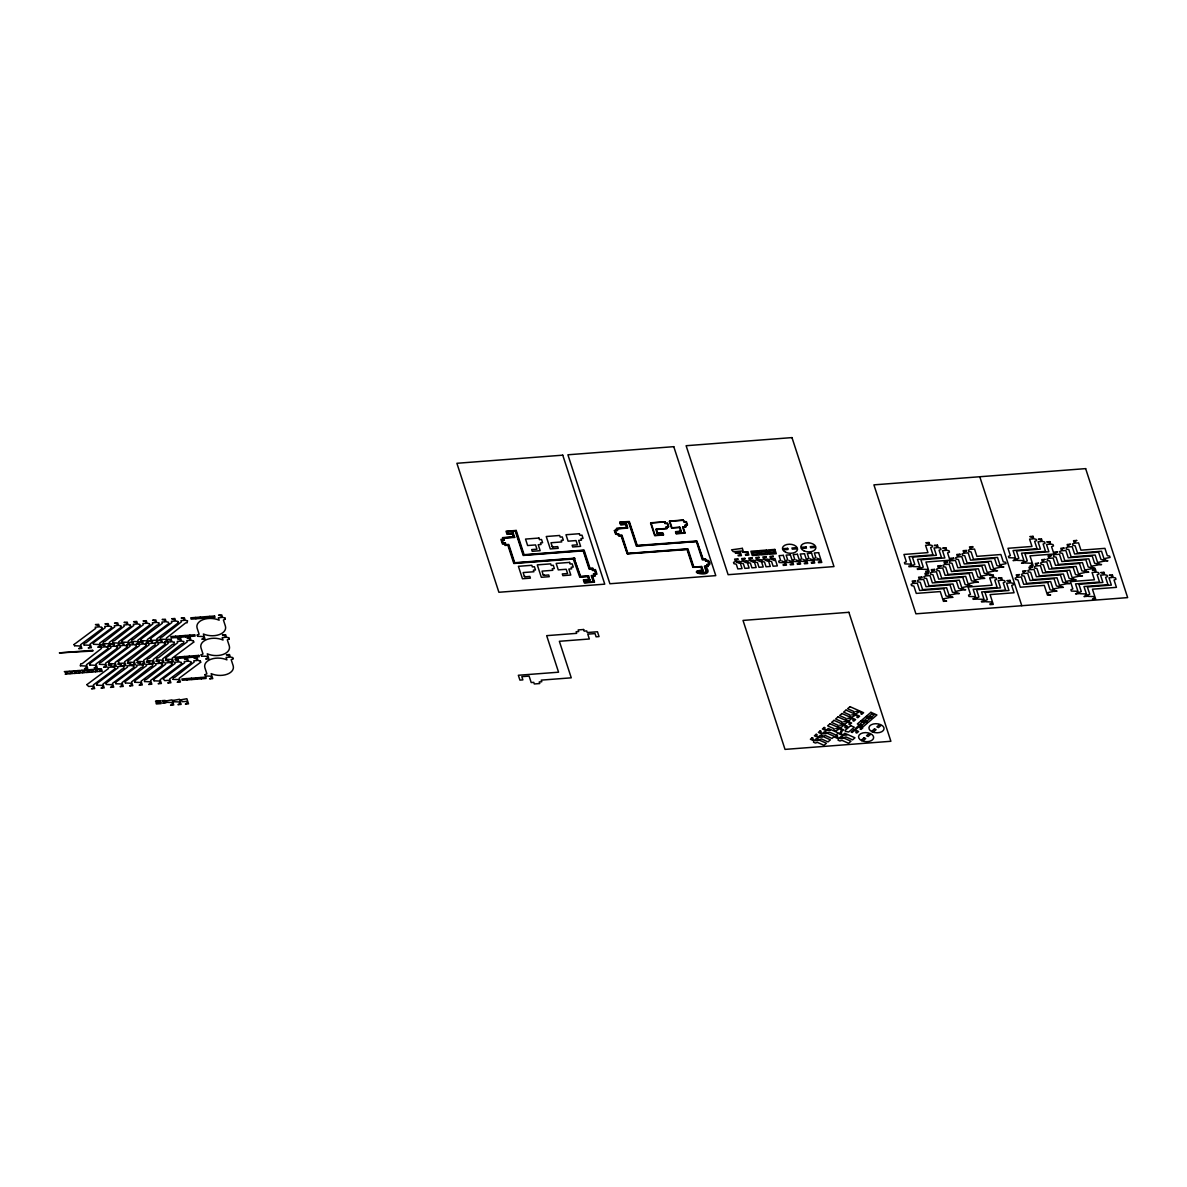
<?xml version="1.0" encoding="UTF-8"?>
<svg xmlns="http://www.w3.org/2000/svg" width="1187" height="1187" viewBox="0 0 1187 1187"><rect width="100%" height="100%" fill="white"/><g stroke="black" fill="none" stroke-linecap="round" stroke-linejoin="round"><path stroke-width="1.5" d="M620.015 522.562L620.935 524.535L626.098 524.09M657.524 533.245L662.687 532.785L663.607 534.773M620.118 522.31L628.962 521.776M616.587 528.705L627.151 527.8M615.029 530.47L617.448 530.203M650.654 522.784L664.972 521.835M669.453 521.123L683.282 519.98L684.261 521.553M668.563 526.865L666.174 527.132M667.005 528.645L656.47 529.521M663.429 535.07L654.734 535.619M675.596 531.628L680.878 531.227M687.318 525.247L684.988 525.47M685.819 526.983L683.222 527.251M684.884 533.2L676.115 533.69M697.437 570.932L702.719 570.532M709.218 564.508L706.829 564.775M707.66 566.288L705.063 566.555M706.784 572.475L698.342 573.173L697.348 571.184M503.496 539.402L504.356 539.447M512.487 533.171L513.363 533.215M513.318 533.616L512.532 533.601M505.558 543.142L503.333 543.201L502.294 539.981L504.371 539.818L503.837 538.215L514.609 537.385L513.214 533.126L507.932 533.542L507.368 531.821L515.306 531.212L523.2 555.457L583.188 550.857L589.138 569.122L591.972 568.914L593.218 570.487M504.698 543.082L505.944 544.655L508.763 544.447L514.713 562.712L574.849 558.202M513.734 536.969L514.594 537.014M505.514 543.542L504.727 543.512M514.579 537.399L513.748 537.385M552.267 546.524L553.127 546.584M553.038 547.014L557.682 546.599L558.246 548.32L550.293 548.928L546.257 536.509L559.656 535.471L560.19 537.088L562.267 536.925L563.321 540.159L561.243 540.308L561.763 541.925L551.005 542.756L552.296 546.955M524.417 576.348L525.277 576.392M525.188 576.837L529.832 576.422L530.396 578.143L522.458 578.752L518.407 566.318L531.821 565.294L532.34 566.911L534.417 566.748L535.471 569.968L533.393 570.131L533.913 571.748L523.155 572.564L524.402 576.734M543.29 574.909L544.15 574.953M544.121 575.354L548.706 574.968L549.269 576.689L541.331 577.297L537.281 564.878L550.694 563.855L551.228 565.457L553.305 565.294L554.359 568.528L552.267 568.692L552.801 570.294L542.029 571.125L543.305 575.309M573.974 558.157L580.651 576.392L588.737 575.858M625.683 523.868L626.543 523.912M574.76 558.632L574.048 558.602M626.499 524.313L625.668 524.253M587.877 575.814L589.984 580.042L589.123 580.028M588.648 576.303L589.316 579.731L584.019 580.146L584.805 582.55L593.856 581.853L591.912 575.873L594.732 575.665L594.212 574.048L596.289 573.885L595.028 569.983L592.387 570.205L593.233 570.101M593.559 573.736L594.435 573.781M594.39 574.182L593.559 574.122M657.094 533.022L657.954 533.067M589.108 579.612L589.969 579.671M657.924 533.467L657.138 533.453M680.448 531.019L681.308 531.064M681.293 531.45L680.463 531.42M702.289 570.324L703.149 570.368M703.119 570.769L701.784 566.481L693.846 567.089L687.896 548.809L627.893 553.409L621.943 535.144L619.124 535.352L618.605 533.749L616.513 533.913L615.474 530.678L617.552 530.53L617.032 528.912L627.789 528.081L626.41 523.823L621.113 524.239L620.549 522.517L628.487 521.909L636.38 546.154L696.368 541.554L702.333 559.819L705.152 559.611L705.672 561.228L707.764 561.065L708.802 564.285L706.725 564.448L707.244 566.065L704.425 566.273L706.369 572.253L698.431 572.861L697.867 571.14L703.164 570.739L702.333 570.739M504.238 539.907L503.481 539.803M683.727 521.597L686.383 521.627M664.913 523.259L667.584 523.289M679.513 527.532L671.545 527.933M618.709 534.076L616.038 534.046M705.568 560.902L708.238 560.932M701.354 566.837L693.371 567.223L687.466 549.18L627.463 553.587M589.984 580.042L584.687 580.443L585.25 582.164L593.188 581.556L591.245 575.576L594.064 575.354L593.545 573.751L595.622 573.588L594.568 570.368L592.402 570.472M224.788 617.878L222.577 617.418L221.746 614.896L218.571 615.133L220.916 615.682L221.509 617.492L218.334 617.744L219.135 620.193A14.407 8.635 3.8 0 0 203.214 619.584A14.407 8.635 3.8 0 0 197.146 628.175L199.104 634.199L197.294 634.971M101.667 627.329L99.456 626.855L98.625 624.332L95.45 624.585L97.809 625.119L98.387 626.944L95.212 627.181L95.628 628.427L74.173 644.422M111.192 626.602L108.981 626.128L108.151 623.605L104.975 623.843L107.334 624.392L107.928 626.217L104.738 626.454L105.153 627.686L85.894 642.879L84.455 642.998L84.01 644.971M120.718 625.875L118.507 625.401L117.691 622.878L114.516 623.116L116.86 623.665L117.454 625.475L114.278 625.727L114.679 626.959L93.224 642.953M130.244 625.134L128.033 624.674L127.217 622.136L124.041 622.389L126.386 622.938L126.979 624.748L123.804 625L124.205 626.232L104.946 641.425L103.506 641.529L103.061 643.502L108.581 643.784L109.174 645.609L107.29 646.47L110.465 646.232L109.234 642.464L130.689 626.469M149.31 623.679L147.084 623.205L146.268 620.682L143.093 620.92L145.437 621.469L146.031 623.294L142.855 623.531L143.256 624.777L121.816 640.772M158.835 622.952L156.625 622.478L155.794 619.955L152.619 620.193L154.963 620.742L155.556 622.552L152.381 622.804L152.782 624.036L133.537 639.229L132.083 639.333L131.653 641.306L137.158 641.588L137.751 643.413L135.867 644.289L139.042 644.037L137.826 640.283L157.07 625.089L158.524 624.97L158.954 622.997M177.887 621.484L175.676 621.024L174.845 618.486L171.67 618.739L174.029 619.288L174.608 621.098L171.432 621.335L171.848 622.582L150.393 638.576M187.412 620.756L185.202 620.282L184.371 617.759L181.196 618.012L183.555 618.546L184.148 620.371L180.973 620.608L181.374 621.854L162.115 637.033L160.675 637.152L160.23 639.125M102.097 628.665L80.657 644.66L81.873 648.428L78.698 648.666L80.597 647.79L80.004 645.98L74.603 645.758M111.623 627.938L90.182 643.933L91.414 647.687L88.239 647.939L90.123 647.063L89.529 645.253L84.129 645.016M121.148 627.196L99.708 643.191L100.94 646.96L97.764 647.197L99.649 646.336L99.055 644.511L93.669 644.289M140.214 625.742L118.759 641.737L119.991 645.505L116.816 645.743L118.7 644.867L118.106 643.057L112.72 642.835M149.74 625.015L128.285 641.01L129.517 644.764L126.341 645.016L128.226 644.14L127.632 642.33L122.246 642.093M168.791 623.546L147.351 639.541L148.568 643.309L145.393 643.547L147.277 642.686L146.698 640.861L141.298 640.639M178.317 622.819L156.877 638.814L158.094 642.582L154.918 642.82L156.818 641.944L156.224 640.134L151.981 640.461L150.304 638.651M225.218 619.213L223.408 620L225.367 626.009A14.407 8.635 3.8 0 1 219.313 634.6A14.407 8.635 3.8 0 1 203.378 633.992L204.995 638.977L201.82 639.214L203.704 638.354L203.125 636.529L197.725 636.306M140.867 639.303L162.307 623.309L161.907 622.077L165.082 621.825L164.489 620.015L162.144 619.466L165.319 619.228L166.15 621.751L168.361 622.211L168.88 623.472M160.364 639.185L165.75 639.407L166.343 641.217L164.459 642.093L167.634 641.855L166.403 638.087L185.662 622.893L187.101 622.789L187.546 620.816M228.676 637.716L226.465 637.241L225.634 634.719L222.459 634.956L224.803 635.505L225.396 637.315L222.221 637.567L223.022 640.03A14.407 8.635 3.8 0 0 207.102 639.407A14.407 8.635 3.8 0 0 201.033 647.998L202.992 654.022L201.182 654.794M107.513 647.36L105.302 646.9L104.471 644.378L101.296 644.615L103.655 645.164L104.233 646.974L101.058 647.227L101.474 648.458L82.215 663.652L80.775 663.756L80.33 665.729M117.038 646.633L114.827 646.173L113.997 643.636L110.821 643.888L113.18 644.437L113.774 646.247L110.599 646.485L110.999 647.731L89.544 663.726M126.564 645.906L124.353 645.431L123.537 642.909L120.362 643.161L122.706 643.695L123.3 645.52L120.124 645.758L120.525 647.004L101.266 662.183L99.827 662.301L99.382 664.275M145.63 644.452L143.404 643.977L142.588 641.455L139.413 641.692L141.757 642.241L142.351 644.051L139.176 644.304L139.576 645.535L118.136 661.53M164.681 642.983L162.471 642.508L161.64 639.986L158.464 640.238L160.809 640.787L161.402 642.597L158.227 642.835L158.628 644.081L137.188 660.076M174.207 642.256L171.996 641.781L171.165 639.259L167.99 639.496L170.349 640.045L170.928 641.87L167.753 642.108L168.168 643.354L148.909 658.533L147.47 658.651L147.025 660.625L152.544 660.907L153.138 662.717L151.239 663.592L154.414 663.34L153.197 659.586L172.441 644.393L173.895 644.289L174.341 642.315M193.258 640.787L191.048 640.327L190.232 637.805L187.056 638.042L189.401 638.591L189.994 640.401L186.819 640.654L187.22 641.885L165.765 657.88M229.106 639.036L227.296 639.823L229.254 645.832A14.407 8.635 3.8 0 1 223.201 654.423A14.407 8.635 3.8 0 1 207.265 653.814L208.882 658.8L205.707 659.052L207.591 658.177L207.013 656.352L201.612 656.129M107.943 648.695L86.503 664.69L87.719 668.459L84.544 668.696L86.443 667.836L85.85 666.011L80.449 665.788M117.468 647.968L96.028 663.963L97.26 667.732L94.085 667.969L95.969 667.094L95.375 665.284L89.989 665.061M127.009 647.241L105.554 663.236L106.785 667.005L103.61 667.242L105.495 666.367L104.901 664.557L99.515 664.334M136.535 646.514L115.08 662.509L116.311 666.263L113.136 666.515L115.02 665.64L114.427 663.83L109.041 663.592M146.06 645.773L124.605 661.767L125.837 665.536L122.662 665.788L124.546 664.913L123.952 663.088L119.724 663.414L118.047 661.604M165.112 644.318L143.672 660.313L144.888 664.082L141.713 664.319L143.597 663.444L143.019 661.634L137.618 661.411M193.704 642.122L172.249 658.117L173.48 661.886L170.305 662.123L172.189 661.263L171.596 659.438L166.21 659.215M108.611 662.272L130.051 646.262L129.65 645.031L132.825 644.793L132.232 642.968L129.887 642.419L133.063 642.182L133.879 644.704L136.09 645.179L136.609 646.44M128.092 662.138L133.478 662.361L134.072 664.186L132.187 665.046L135.363 664.809L134.146 661.04L153.39 645.862L154.829 645.743L155.274 643.769L152.93 643.25L152.114 640.713L148.939 640.965L151.283 641.514L151.877 643.324L148.701 643.577L149.102 644.808L129.858 660.002L128.404 660.106L127.973 662.079M156.669 659.942L162.07 660.165L162.664 661.99L160.779 662.865L163.954 662.613L162.723 658.859L181.982 643.666L183.421 643.547L183.866 641.573L181.522 641.054L180.691 638.532L177.516 638.769L179.875 639.318L180.469 641.128L177.278 641.381L177.694 642.612L158.435 657.806L156.996 657.91L156.55 659.883M232.563 657.539L230.352 657.064L229.521 654.541L226.346 654.779L228.705 655.328L229.284 657.153L226.109 657.39L226.91 659.853A14.407 8.635 3.8 0 0 210.989 659.245A14.407 8.635 3.8 0 0 204.921 667.821L206.879 673.845L205.069 674.631M114.456 667.509L112.246 667.035L111.43 664.512L108.254 664.75L110.599 665.299L111.192 667.109L108.017 667.361L108.418 668.593L86.963 684.587M133.523 666.041L131.297 665.581L130.481 663.043L127.306 663.296L129.65 663.845L130.244 665.655L127.068 665.892L127.469 667.139L106.029 683.133M143.048 665.313L140.823 664.839L140.007 662.316L136.831 662.554L139.176 663.103L139.769 664.928L136.594 665.165L136.995 666.411L115.554 682.406M152.574 664.586L150.363 664.112L149.532 661.589L146.357 661.827L148.701 662.376L149.295 664.201L146.12 664.438L146.52 665.67L125.08 681.664M162.1 663.845L159.889 663.385L159.058 660.862L155.883 661.1L158.227 661.649L158.821 663.459L155.645 663.711L156.046 664.943L134.606 680.937M171.625 663.118L169.415 662.658L168.584 660.12L165.408 660.373L167.768 660.922L168.346 662.732L165.171 662.984L165.586 664.216L146.327 679.409L144.888 679.513L144.443 681.486M181.151 662.391L178.94 661.916L178.109 659.393L174.934 659.646L177.293 660.18L177.887 662.005L174.712 662.242L175.112 663.488L153.657 679.483M190.677 661.663L188.466 661.189L187.65 658.666L184.475 658.904L186.819 659.453L187.412 661.278L184.237 661.515L184.638 662.747L163.183 678.756M200.202 660.936L197.992 660.462L197.176 657.939L194 658.177L196.345 658.726L196.938 660.536L193.763 660.788L194.164 662.02L174.904 677.213L173.465 677.317L173.02 679.29M232.993 658.874L231.183 659.646L233.142 665.67A14.407 8.635 3.8 0 1 227.088 674.261A14.407 8.635 3.8 0 1 211.152 673.637L212.77 678.623L209.595 678.875L211.479 678L210.9 676.189L205.499 675.952M114.902 668.83L93.447 684.84L94.678 688.594L91.503 688.846L93.387 687.97L92.794 686.145L88.565 686.472L86.888 684.662M133.953 667.376L112.498 683.371L113.729 687.139L110.554 687.377L112.439 686.501L111.845 684.691L106.459 684.469M162.53 665.18L141.09 681.175L142.306 684.944L139.131 685.181L141.016 684.32L140.437 682.495L135.036 682.273M172.056 664.453L150.615 680.448L151.832 684.216L148.657 684.454L150.556 683.578L149.963 681.768L144.562 681.546M181.581 663.726L160.141 679.721L161.373 683.489L158.197 683.727L160.082 682.851L159.488 681.041L154.102 680.819M191.122 662.999L169.667 678.994L170.898 682.748L167.723 683L169.607 682.124L169.014 680.314L164.785 680.626L163.109 678.816M200.648 662.257L179.192 678.252L180.424 682.021L177.249 682.273L179.133 681.397L178.54 679.572L173.154 679.35M96.488 683.86L117.943 667.866L117.543 666.634L120.718 666.382L120.124 664.572L117.78 664.023L120.955 663.785L121.771 666.308L123.982 666.768L123.671 668.8L122.231 668.919L102.972 684.098L104.204 687.866L101.029 688.104L102.913 687.243L102.319 685.418L96.933 685.196M115.985 683.742L121.371 683.964L121.964 685.774L120.08 686.65L123.255 686.412L122.024 682.644L141.283 667.45L142.722 667.346L143.167 665.373M125.51 683L130.896 683.237L131.49 685.047L129.606 685.923L132.781 685.671L131.564 681.917L150.808 666.723L152.262 666.604L152.693 664.646M166.017 700.968L172.056 699.855L173.732 704.959L170.557 705.212L172.441 704.336L171.848 702.526L166.447 702.303M173.436 700.389L179.474 699.291L181.136 704.395L177.961 704.648L179.845 703.772L179.252 701.947L173.866 701.725M180.839 699.826L186.878 698.728L188.54 703.832L185.365 704.069L187.249 703.208L186.671 701.383L182.427 701.71L180.75 699.9M855.679 711.532L858.676 711.295M851.672 714.96L854.67 714.722M847.681 718.372L850.664 718.15M843.675 721.8L846.672 721.562M839.669 725.227L842.666 724.99M835.678 728.64L838.675 728.417M827.339 730.42L830.336 730.183M823.348 733.833L826.33 733.611M843.898 735.213L846.895 734.99M819.342 737.261L822.339 737.023M815.335 740.688L818.333 740.451M839.892 738.64L842.889 738.418M587.936 576.259L580.206 576.778L574.256 558.498L514.268 563.098L508.318 544.833L505.499 545.041L504.965 543.438L502.887 543.587L501.611 539.684L503.703 539.521L503.169 537.919L513.941 537.088L512.769 533.512L507.472 533.927L506.701 531.524L515.751 530.826L523.66 555.071L583.648 550.471L589.598 568.736L592.417 568.528L592.936 570.146M817.175 558.261L819.713 559.389M810.113 558.795L812.65 559.923M803.05 559.344L805.587 560.472M796.002 559.878L798.539 561.006M788.94 560.427L791.477 561.555M781.892 560.961L784.429 562.089M771.995 559.463L774.532 560.59M764.932 560.012L767.47 561.139M757.885 560.546L760.422 561.674M750.822 561.095L753.359 562.223M743.759 561.629L746.297 562.757M736.712 562.163L739.249 563.291M696.843 541.42L636.811 545.797L629.021 521.865M618.694 535.53L621.528 535.5L627.374 553.454M979.779 476.744L1021.784 605.726M708.283 561.021L709.336 564.24M706.102 560.857L705.404 559.329L702.749 559.463L696.903 541.509M707.363 564.73L707.778 566.021M704.959 566.229L706.903 572.208M701.25 566.525L702.526 570.457M686.442 521.716L687.496 524.936M685.522 525.426L685.938 526.716M683.118 526.924L685.062 532.904M679.409 527.206L680.685 531.153M675.507 531.88L676.056 533.601M669.364 521.375L671.471 527.814M667.628 523.378L668.682 526.598M665.032 521.924L665.447 523.215M666.708 527.087L667.124 528.378M656.366 529.194L657.643 533.126M650.565 523.037L654.601 535.456M625.979 524.194L627.255 528.126M616.498 528.957L616.914 530.248M618.175 534.105L618.59 535.396M614.94 530.723L615.994 533.942M224.922 617.937L225.307 619.139M228.809 637.76L229.195 638.977M232.697 657.598L233.082 658.8M209.802 616.365L210.233 617.685M205.039 616.721L205.47 618.056M200.277 617.092L200.707 618.427M195.514 617.448L195.944 618.783M197.205 635.045L197.606 636.247M201.093 654.868L201.493 656.07M200.336 660.981L200.722 662.198M204.98 674.691L205.381 675.907M193.392 640.846L193.778 642.048M189.875 635.134L190.321 636.455M194.06 655.773L194.49 657.094M200.929 677.495L201.36 678.83M185.113 635.49L185.558 636.825M178.02 621.543L178.406 622.745M189.282 656.129L189.727 657.464M190.81 661.723L191.196 662.925M196.167 677.866L196.597 679.187M180.35 635.861L180.795 637.196M184.519 656.5L184.964 657.835M191.404 678.222L191.834 679.558M175.587 636.217L176.032 637.553M179.756 656.856L180.201 658.192M181.285 662.45L181.67 663.652M186.641 678.593L187.071 679.928M171.759 663.177L172.145 664.379M164.8 643.042L165.201 644.244M165.69 657.954L166.076 659.156M149.428 623.739L149.829 624.941M162.218 663.904L162.619 665.106M173.347 700.464L173.732 701.665M165.928 701.042L166.328 702.244M140.289 625.668L139.903 624.466L137.558 623.932L136.742 621.409L133.567 621.662L135.911 622.211L136.505 624.021L133.33 624.258L133.73 625.504L114.471 640.683L113.032 640.802L112.587 642.775M145.749 644.496L146.149 645.698M140.778 639.378L141.179 640.579M153.583 679.558L153.969 680.759M130.377 625.193L130.763 626.395M137.099 660.15L137.499 661.352M120.851 625.92L121.237 627.122M133.641 666.1L134.027 667.302M126.697 645.965L127.083 647.167M121.727 640.846L122.113 642.048M134.517 681.012L134.917 682.213M111.326 626.662L111.712 627.864M117.172 646.692L117.558 647.894M124.991 681.739L125.392 682.955M101.8 627.389L102.186 628.591M114.59 667.554L114.976 668.771M107.646 647.419L108.032 648.621M115.465 682.48L115.851 683.682M108.521 662.331L108.907 663.548M93.15 643.028L93.536 644.229M105.94 683.208L106.326 684.409M96.414 683.935L96.8 685.136M89.47 663.8L89.856 665.002M74.084 644.496L74.484 645.698M614.391 530.574L615.652 534.254L617.759 534.476L618.709 535.93L621.098 535.871L627.27 553.914L687.036 549.536L692.852 567.312L700.938 567.208L701.903 570.175C683.816 572.149 716.77 579.063 705.701 566.837L708.12 566.481L707.986 565.012C712.022 565.769 709.01 558.721 706.517 560.501L705.716 559.077L703.179 559.107L696.799 540.975L637.241 545.427L629.303 521.508L619.777 522.028L620.549 524.758L625.549 524.55L626.513 527.518L616.587 528.304L616.29 529.966L614.391 530.574M812.175 737.72L810.38 739.249L813.852 740.792L813.51 742.201L815.365 743.032L817.428 742.394L824.015 745.317L826.419 743.255L816.241 738.744L814.445 740.287L811.982 739.189L813.184 738.166L812.175 737.72M816.181 734.293L814.371 735.836L817.843 737.379L817.517 738.789L819.371 739.605L821.434 738.967L828.007 741.89L830.41 739.842L820.247 735.317L818.451 736.86L815.973 735.762L817.175 734.738L816.181 734.293M820.172 730.866L818.377 732.409L821.849 733.952L821.508 735.361L823.363 736.192L825.44 735.539L832.013 738.462L834.416 736.415L824.253 731.904L822.443 733.432L819.98 732.349L821.181 731.311L820.172 730.866M824.179 727.453L822.383 728.981L825.84 730.524L825.514 731.934L827.369 732.765L829.431 732.127L836.019 735.05L838.408 732.987L828.244 728.477L826.449 730.02L823.986 728.922L825.173 727.898L824.179 727.453M829.995 723.788L827.591 725.836L834.179 728.759L833.838 730.168L835.693 730.999L839.565 728.818L842.028 729.901L840.826 730.94L841.835 731.385L843.631 729.842L829.995 723.788M834.001 720.361L831.597 722.408L838.17 725.331L837.844 726.741L841.168 727.438L843.571 725.391L846.034 726.489L844.832 727.512L845.827 727.957L847.637 726.414L834.001 720.361M837.992 716.933L835.603 718.996L842.177 721.919L841.85 723.328L845.159 724.025L847.563 721.963L850.026 723.061L848.839 724.085L849.833 724.53L851.628 723.002L837.992 716.933M841.998 713.521L839.595 715.568L846.183 718.491L845.841 719.901L849.165 720.598L851.569 718.55L854.032 719.634L852.83 720.672L853.839 721.117L855.634 719.574L841.998 713.521M846.005 710.093L843.601 712.141L850.174 715.064L849.847 716.473L851.702 717.304L855.56 715.123L858.038 716.221L856.836 717.245L857.83 717.69L859.64 716.147L846.005 710.093M849.996 706.666L847.592 708.728L854.18 711.651L853.839 713.061L855.693 713.877L859.566 711.696L862.029 712.793L860.827 713.817L861.836 714.262L863.632 712.734L849.996 706.666M836.731 735.673L834.921 737.216L838.393 738.759L838.067 740.169L839.921 741L841.984 740.347L848.557 743.27L850.96 741.222L840.797 736.697L839.001 738.24L836.523 737.142L837.725 736.118L836.731 735.673M840.722 732.245L838.927 733.789L842.399 735.332L842.058 736.741L843.912 737.572L845.99 736.934L852.563 739.857L854.966 737.795L844.803 733.284L842.993 734.827L840.53 733.729L841.731 732.691L840.722 732.245M850.678 725.628L845.085 730.42L845.352 731.311L848.675 732.008L854.269 727.216L850.678 725.628M861.332 720.539L857.34 723.951L863.32 726.607L867.311 723.195L861.332 720.539M866.139 716.429L862.133 719.856L868.112 722.512L872.119 719.085L866.139 716.429M870.932 712.319L866.94 715.746L872.92 718.402L876.911 714.975L870.932 712.319M862.43 722.052L860.011 724.115L862.222 725.094L864.64 723.031L862.43 722.052M867.222 717.942L864.804 720.005L867.014 720.999L869.448 718.921L867.222 717.942M872.03 713.832L869.611 715.909L871.822 716.889L874.24 714.811L872.03 713.832M854.165 729.515L851.168 732.082L852.162 732.527L854.566 730.465L857.029 731.563L855.827 732.587L856.836 733.032L858.631 731.504L854.165 729.515M858.364 725.925L855.367 728.492L856.361 728.937L858.765 726.874L861.228 727.972L860.026 728.996L861.035 729.441L862.83 727.898L858.364 725.925M864.091 737.81L861.792 739.783L863.409 740.495L865.709 738.537L864.091 737.81M868.795 733.789L866.495 735.762L868.112 736.474L870.412 734.516L868.795 733.789M874.493 728.907L872.193 730.88L873.81 731.593L876.11 729.634L874.493 728.907M879.196 724.886L876.896 726.859L878.514 727.572L880.813 725.613L879.196 724.886M100.02 669.602L98.209 669.023L101.399 668.771L102.201 671.278L99.025 671.53L100.925 670.655L100.02 669.602M65.982 672.213L64.335 671.619L67.511 671.367L68.342 673.89L65.166 674.127L67.051 673.266L65.982 672.213M70.211 671.887L68.579 671.293L71.754 671.056L72.57 673.563L69.395 673.801L71.279 672.94L70.211 671.887M74.455 671.575L72.808 670.967L75.983 670.729L76.799 673.237L73.624 673.489L75.508 672.614L74.395 671.59M78.683 671.248L77.051 670.64L80.226 670.403L81.042 672.91L77.867 673.163L79.752 672.287L78.624 671.263M82.927 670.922L81.28 670.314L84.455 670.076L85.271 672.584L82.096 672.836L83.98 671.961L82.927 670.922M87.155 670.596L85.509 669.987L88.684 669.75L89.515 672.272L86.339 672.51L88.224 671.634L87.155 670.596M91.384 670.269L89.752 669.676L92.927 669.423L93.743 671.946L90.568 672.183L92.452 671.308L91.384 670.269M95.628 669.943L93.981 669.349L97.156 669.097L97.972 671.619L94.797 671.857L96.681 670.981L95.628 669.943M163.524 701.265L161.877 700.671L165.052 700.419L165.883 702.941L162.693 703.179L164.592 702.303L163.524 701.265M562.757 455.17L456.891 463.286L498.896 592.268L604.762 584.152L562.757 455.17M673.771 446.668L567.905 454.784L609.91 583.752L715.776 575.636L673.771 446.668M791.981 437.602L686.116 445.718L728.121 574.701L833.986 566.585L791.981 437.602M1085.645 468.628L873.914 484.86L915.919 613.827L1127.65 597.61L1085.645 468.628M516.211 530.441L506.018 531.227L507.027 534.298L512.324 533.898L513.259 536.791L502.502 537.622L503.021 539.224L500.944 539.388L502.442 543.972L504.52 543.824L505.054 545.427L507.873 545.219L513.823 563.484L573.276 559.018L579.76 577.149L587.699 576.541L588.648 579.434L583.351 579.85L584.36 582.936L594.539 582.149L592.58 576.17L595.414 575.962L594.88 574.345L596.972 574.182L595.473 569.597L593.396 569.76L592.862 568.143L590.043 568.365L584.093 550.085L524.105 554.685L516.211 530.441M683.311 520.307L669.898 521.33L671.99 527.785L679.943 527.176L681.323 531.435L676.026 531.835L676.59 533.557L684.528 532.948L682.584 526.969L685.403 526.746L684.884 525.144L686.961 524.98L685.908 521.761L683.831 521.924L683.311 520.307M664.497 521.968L651.084 522.992L655.135 535.426L663.073 534.803L662.509 533.097L657.227 533.497L655.832 529.239L666.604 528.408L666.07 526.805L668.147 526.642L667.109 523.422L665.017 523.586L664.497 521.968M579.404 533.705L565.991 534.743L568.098 541.183L576.036 540.575L577.416 544.833L572.119 545.248L572.683 546.955L580.621 546.346L578.677 540.382L581.496 540.159L580.977 538.542L583.054 538.394L582.001 535.159L579.924 535.322L579.404 533.705M538.943 538.052L525.529 539.076L527.621 545.53L535.56 544.922L536.954 549.18L531.657 549.581L532.221 551.302L540.159 550.694L538.215 544.714L541.035 544.507L540.515 542.889L542.593 542.726L541.539 539.506L539.462 539.67L538.943 538.052M742.335 548.349L731.593 549.818L733.299 551.688L743.166 550.931L742.335 548.349M569.567 562.401L556.169 563.424L558.261 569.879L566.199 569.27L567.594 573.529L562.297 573.929L562.861 575.65L570.799 575.042L568.855 569.063L571.674 568.855L571.155 567.238L573.232 567.074L572.179 563.855L570.101 564.018L569.567 562.401M757.959 550.709L750.896 551.258L752.291 555.561L759.354 555.012L757.959 550.709M766.416 550.071L759.368 550.605L760.763 554.908L767.826 554.359L766.416 550.071M774.888 549.418L767.826 549.952L769.235 554.255L776.283 553.721L774.888 549.418M787.693 548.335L783.643 548.646L784.013 549.804L788.079 549.492L787.693 548.335M795.987 547.697L791.937 548.008L792.308 549.18L796.373 548.869L795.987 547.697M806.047 546.925L801.997 547.237L802.367 548.409L806.433 548.097L806.047 546.925M814.341 546.302L810.276 546.613L810.662 547.771L814.712 547.459L814.341 546.302M740.391 552.385L735.094 552.801L739.575 553.187L740.139 554.967L738.032 555.13L738.269 555.842L741.445 555.605L740.391 552.385M747.795 551.821L742.513 552.222L746.979 552.623L747.558 554.403L745.436 554.552L745.673 555.279L748.849 555.041L747.795 551.821M756.994 552.178L752.736 552.504L753.241 554.092L757.514 553.765L756.994 552.178M765.467 551.525L761.193 551.851L761.713 553.439L765.986 553.112L765.467 551.525M773.939 550.872L769.666 551.198L770.185 552.801L774.458 552.474L773.939 550.872M928.991 542.504L925.815 542.741L928.16 543.305L928.738 545.085L925.563 545.323L927.952 552.623L903.945 554.463L906.334 561.777L904.42 562.564L904.85 563.899L910.34 564.107L910.919 565.887L908.812 566.051L909.034 566.763L912.209 566.525L909.019 556.718L933.027 554.878L930.638 547.578L932.552 546.792L932.121 545.456L929.792 544.996L928.991 542.504M737.795 558.869L734.619 559.107L735.436 561.599L733.521 562.386L733.952 563.721L736.281 564.181L737.824 568.914L742.053 568.588L739.664 561.288L736.489 561.525L735.91 559.745L738.032 559.596L737.795 558.869M744.857 558.335L741.682 558.573L742.498 561.065L740.584 561.852L741.014 563.187L743.329 563.647L744.872 568.38L749.116 568.054L746.727 560.739L743.552 560.991L742.973 559.211L745.095 559.047L744.857 558.335M751.92 557.786L748.745 558.024L749.546 560.531L747.632 561.303L748.077 562.638L750.392 563.098L751.935 567.831L756.164 567.505L753.79 560.205L750.614 560.442L750.036 558.676L752.157 558.513L751.92 557.786M758.968 557.252L755.793 557.489L756.609 559.982L754.695 560.768L755.125 562.104L757.454 562.564L758.983 567.297L763.226 566.971L760.837 559.656L757.662 559.908L757.083 558.127L759.205 557.964L758.968 557.252M766.03 556.703L762.855 556.955L763.671 559.448L761.757 560.234L762.188 561.555L764.502 562.015L766.045 566.748L770.289 566.422L767.9 559.122L764.725 559.359L764.146 557.593L766.268 557.43L766.03 556.703M773.093 556.169L769.918 556.406L770.719 558.899L768.805 559.685L769.25 561.021L771.565 561.481L773.108 566.214L777.337 565.887L774.963 558.573L771.787 558.825L771.209 557.044L773.316 556.881L773.093 556.169M783.316 555.353L779.073 555.664L780.616 560.398L778.702 561.184L779.132 562.519L784.637 562.742L785.215 564.508L783.094 564.671L783.331 565.398L786.506 565.146L783.316 555.353M790.364 554.804L786.135 555.13L787.678 559.863L785.764 560.65L787.456 562.519L791.684 562.193L792.263 563.973L790.156 564.137L790.379 564.849L793.554 564.611L790.364 554.804M797.427 554.27L793.198 554.581L794.726 559.314L792.812 560.101L793.257 561.436L798.747 561.659L799.326 563.424L797.204 563.588L797.441 564.315L800.617 564.062L797.427 554.27M804.489 553.721L800.246 554.047L801.789 558.78L799.875 559.567L801.566 561.436L805.81 561.11L806.388 562.89L804.267 563.053L804.504 563.766L807.679 563.528L804.489 553.721M811.537 553.187L807.308 553.513L808.851 558.231L806.937 559.018L807.368 560.353L812.858 560.576L813.436 562.341L811.329 562.504L811.552 563.231L814.727 562.979L811.537 553.187M818.6 552.638L814.356 552.964L815.899 557.697L813.985 558.483L814.43 559.819L819.92 560.027L820.499 561.807L818.377 561.97L818.615 562.683L821.79 562.445L818.6 552.638M1033.016 536.316L1029.841 536.569L1032.186 537.103L1032.764 538.898L1029.589 539.135L1031.978 546.45L1007.986 548.29L1010.36 555.59L1008.446 556.377L1008.876 557.712L1014.381 557.935L1014.959 559.73L1013.075 560.59L1016.25 560.338L1013.06 550.545L1037.052 548.706L1034.663 541.391L1036.577 540.604L1036.147 539.269L1033.832 538.809L1033.016 536.316M937.448 545.159L934.273 545.397L936.617 545.961L937.196 547.741L934.021 547.979L936.409 555.293L912.402 557.118L914.791 564.433L912.877 565.22L913.307 566.555L918.812 566.763L919.391 568.543L917.269 568.707L917.506 569.419L920.682 569.181L917.492 559.374L941.484 557.534L939.095 550.234L941.009 549.447L940.579 548.112L938.264 547.652L937.448 545.159M1041.474 538.972L1038.299 539.224L1040.643 539.759L1041.236 541.554L1038.061 541.791L1040.435 549.106L1016.443 550.946L1018.817 558.246L1016.903 559.032L1017.333 560.368L1022.838 560.59L1023.417 562.386L1021.532 563.246L1024.707 562.994L1021.517 553.201L1045.51 551.361L1043.136 544.047L1045.05 543.26L1044.605 541.925L1042.29 541.465L1041.474 538.972M945.905 547.815L942.73 548.053L945.089 548.617L945.668 550.397L942.493 550.634L944.867 557.949L920.875 559.789L923.249 567.089L921.335 567.876L921.765 569.211L927.27 569.434L927.848 571.199L925.726 571.362L925.964 572.089L929.139 571.837L925.949 562.03L949.941 560.19L947.567 552.89L949.481 552.103L949.036 550.768L946.722 550.308L945.905 547.815M972.657 546.643L969.482 546.895L970.283 549.388L968.369 550.174L968.815 551.495L971.129 551.97L973.503 559.27L997.51 557.43L1000.7 567.238L1003.876 566.985L1001.516 566.436L1000.938 564.656L1006.042 563.632L1005.597 562.297L1003.282 561.837L1000.893 554.522L976.901 556.362L974.527 549.062L971.352 549.299L970.773 547.533L972.895 547.37L972.657 546.643M1049.931 541.628L1046.756 541.88L1049.1 542.414L1049.694 544.21L1046.519 544.447L1048.893 551.762L1024.9 553.602L1027.274 560.902L1025.36 561.688L1025.805 563.024L1031.295 563.246L1031.889 565.042L1029.99 565.902L1033.165 565.65L1029.975 555.857L1053.967 554.017L1051.593 546.703L1053.507 545.916L1053.077 544.581L1050.747 544.121L1049.931 541.628M1076.683 540.456L1073.508 540.708L1074.324 543.201L1072.41 543.987L1072.84 545.323L1075.155 545.783L1077.544 553.083L1101.536 551.243L1104.726 561.05L1107.901 560.813L1105.557 560.264L1104.978 558.469L1110.068 557.445L1109.637 556.11L1107.308 555.65L1104.934 548.349L1080.942 550.189L1078.553 542.874L1075.377 543.112L1074.799 541.317L1076.683 540.456M966.292 550.442L963.117 550.679L963.933 553.172L962.019 553.958L962.449 555.293L964.764 555.753L967.153 563.068L991.145 561.228L994.335 571.021L997.51 570.784L995.166 570.22L994.587 568.454L999.677 567.416L999.246 566.095L996.917 565.635L994.543 558.32L970.551 560.16L968.162 552.845L964.986 553.097L964.408 551.317L966.53 551.154L966.292 550.442M1070.318 544.254L1067.143 544.492L1067.959 546.984L1066.045 547.771L1066.475 549.106L1068.804 549.566L1071.178 556.881L1095.171 555.041L1098.376 564.849L1101.551 564.597L1099.207 564.062L1098.613 562.267L1103.702 561.243L1103.272 559.908L1100.957 559.448L1098.568 552.133L1074.576 553.973L1072.187 546.673L1069.012 546.91L1068.434 545.115L1070.318 544.254M959.927 554.225L956.752 554.477L957.568 556.97L955.654 557.756L956.084 559.092L958.413 559.552L960.787 566.852L984.78 565.012L987.985 574.82L991.16 574.582L988.801 574.018L988.222 572.238L993.311 571.214L992.881 569.879L990.566 569.419L988.177 562.119L964.185 563.959L961.811 556.644L958.621 556.881L958.057 555.115L960.164 554.952L959.927 554.225M1063.967 548.053L1060.792 548.29L1061.593 550.783L1059.679 551.569L1060.125 552.905L1062.439 553.365L1064.813 560.665L1088.82 558.84L1092.01 568.632L1095.186 568.395L1092.841 567.861L1092.248 566.065L1097.352 565.027L1096.907 563.691L1094.592 563.231L1092.203 555.931L1068.211 557.771L1065.837 550.456L1062.662 550.709L1062.068 548.913L1063.967 548.053M953.576 558.024L950.401 558.261L951.202 560.754L949.288 561.54L949.734 562.875L952.048 563.335L954.437 570.65L978.429 568.81L981.619 578.618L984.795 578.366L982.435 577.817L981.872 576.036L986.961 575.012L986.516 573.677L984.201 573.217L981.812 565.902L957.82 567.742L955.446 560.442L952.271 560.679L951.692 558.914L953.814 558.751L953.576 558.024M214.565 615.994L190.751 617.819L191.181 619.154L214.995 617.329L214.565 615.994M1057.602 551.836L1054.427 552.089L1055.243 554.581L1053.329 555.368L1053.759 556.688L1056.074 557.163L1058.463 564.463L1082.455 562.623L1085.645 572.431L1088.82 572.179L1086.476 571.644L1085.897 569.849L1090.987 568.825L1090.556 567.49L1088.227 567.03L1085.853 559.715L1061.861 561.555L1059.472 554.255L1056.296 554.492L1055.718 552.697L1057.602 551.836M947.211 561.822L944.036 562.059L944.852 564.552L942.938 565.338L943.368 566.674L945.683 567.134L948.072 574.449L972.064 572.609L975.254 582.402L978.429 582.164L976.085 581.6L975.506 579.835L980.596 578.796L980.165 577.461L977.836 577.001L975.462 569.701L951.47 571.54L949.081 564.226L945.905 564.478L945.327 562.697L947.449 562.534L947.211 561.822M1051.237 555.635L1048.062 555.872L1048.878 558.365L1046.964 559.151L1047.394 560.487L1049.723 560.947L1052.097 568.261L1076.09 566.422L1079.295 576.214L1082.47 575.977L1080.125 575.443L1079.532 573.647L1084.621 572.609L1084.191 571.288L1081.876 570.828L1079.487 563.513L1055.495 565.353L1053.106 558.038L1049.931 558.291L1049.353 556.495L1051.237 555.635M940.846 565.605L937.671 565.858L938.487 568.35L936.573 569.137L937.003 570.457L939.332 570.932L941.706 578.232L965.699 576.392L968.904 586.2L972.079 585.948L969.72 585.399L969.141 583.618L974.23 582.594L973.8 581.259L971.485 580.799L969.096 573.484L945.104 575.324L942.73 568.024L939.54 568.261L938.976 566.496L941.083 566.333L940.846 565.605M1044.886 559.418L1041.711 559.67L1042.512 562.163L1040.598 562.95L1041.044 564.285L1043.358 564.745L1045.732 572.045L1069.739 570.205L1072.929 580.013L1076.105 579.775L1073.76 579.226L1073.167 577.431L1078.271 576.407L1077.826 575.072L1075.511 574.612L1073.122 567.312L1049.13 569.152L1046.756 561.837L1043.581 562.074L1042.987 560.279L1044.886 559.418M934.495 569.404L931.32 569.641L932.121 572.134L930.207 572.92L930.653 574.256L932.967 574.716L935.356 582.031L959.348 580.191L962.538 589.984L965.714 589.746L963.354 589.182L962.791 587.417L967.88 586.378L967.435 585.057L965.12 584.597L962.746 577.283L938.739 579.122L936.365 571.808L933.19 572.06L932.611 570.279L934.733 570.116L934.495 569.404M1038.521 563.217L1035.346 563.454L1036.162 565.947L1034.248 566.733L1034.678 568.069L1036.993 568.528L1039.382 575.843L1063.374 574.004L1066.564 583.811L1069.739 583.559L1067.395 583.025L1066.816 581.229L1071.906 580.206L1071.475 578.87L1069.146 578.41L1066.772 571.095L1042.779 572.935L1040.391 565.635L1037.215 565.873L1036.637 564.077L1038.521 563.217M928.13 573.187L924.955 573.44L925.771 575.932L923.857 576.719L924.287 578.054L926.602 578.514L928.991 585.814L952.983 583.974L956.173 593.782L959.348 593.545L957.004 592.981L956.425 591.2L961.515 590.176L961.084 588.841L958.755 588.381L956.381 581.081L932.388 582.921L930 575.606L926.824 575.843L926.246 574.078L928.368 573.914L928.13 573.187M1032.156 567.015L1028.981 567.252L1029.797 569.745L1027.883 570.532L1028.313 571.867L1030.642 572.327L1033.016 579.627L1057.009 577.787L1060.214 587.595L1063.389 587.357L1061.044 586.823L1060.451 585.028L1065.54 583.989L1065.11 582.654L1062.795 582.194L1060.406 574.894L1036.414 576.734L1034.04 569.419L1030.85 569.671L1030.271 567.876L1032.156 567.015M921.765 576.986L918.59 577.223L919.406 579.716L917.492 580.502L917.922 581.838L920.251 582.298L922.625 589.613L946.618 587.773L949.823 597.58L952.998 597.328L950.639 596.779L950.06 594.999L955.149 593.975L954.719 592.639L952.404 592.179L950.015 584.865L926.023 586.704L923.649 579.404L920.459 579.642L919.895 577.861L922.002 577.713L921.765 576.986M1025.805 570.799L1022.63 571.051L1023.431 573.544L1021.517 574.33L1021.962 575.65L1024.277 576.125L1026.666 583.425L1050.658 581.585L1053.848 591.393L1057.023 591.141L1054.679 590.607L1054.101 588.811L1059.19 587.788L1058.745 586.452L1056.43 585.992L1054.056 578.677L1030.049 580.517L1027.675 573.217L1024.5 573.455L1023.906 571.659L1025.805 570.799M194.653 634.763L170.824 636.588L171.254 637.923L195.083 636.098L194.653 634.763M915.414 580.784L912.239 581.022L913.04 583.514L911.126 584.301L911.571 585.636L913.886 586.096L916.275 593.396L940.267 591.571L943.457 601.364L946.632 601.126L944.273 600.563L943.71 598.797L948.799 597.758L948.354 596.423L946.039 595.963L943.665 588.663L919.658 590.503L917.284 583.188L914.109 583.44L913.53 581.66L915.652 581.496L915.414 580.784M993.118 575.057L989.943 575.309L992.302 575.858L992.881 577.639L989.706 577.876L992.08 585.191L968.088 587.031L970.462 594.331L968.547 595.117L968.978 596.453L974.482 596.675L975.061 598.441L972.939 598.604L973.177 599.331L976.352 599.094L973.162 589.286L997.154 587.446L994.78 580.131L996.694 579.345L996.249 578.024L993.934 577.55L993.118 575.057M1019.44 574.597L1016.265 574.834L1017.081 577.327L1015.167 578.114L1015.597 579.449L1017.912 579.909L1020.301 587.224L1044.293 585.384L1047.483 595.177L1050.658 594.939L1048.314 594.405L1047.735 592.61L1052.824 591.571L1052.394 590.251L1050.065 589.791L1047.691 582.476L1023.698 584.316L1021.31 577.001L1018.134 577.253L1017.556 575.458L1019.44 574.597M1095.482 569.656L1092.307 569.908L1094.651 570.443L1095.245 572.238L1092.07 572.475L1094.444 579.79L1070.451 581.63L1072.825 588.93L1070.911 589.716L1071.342 591.052L1076.846 591.274L1077.425 593.07L1075.541 593.93L1078.716 593.678L1075.526 583.885L1099.518 582.045L1097.144 574.731L1099.058 573.944L1098.613 572.609L1096.298 572.149L1095.482 569.656M1001.576 577.713L998.401 577.965L1000.76 578.514L1001.338 580.295L998.163 580.532L1000.537 587.847L976.545 589.687L978.919 597.002L977.005 597.773L977.45 599.109L982.94 599.331L983.519 601.097L981.397 601.26L981.634 601.987L984.809 601.75L981.619 591.942L1005.612 590.102L1003.238 582.787L1005.152 582.001L1004.721 580.68L1002.392 580.22L1001.576 577.713M1103.94 572.312L1100.764 572.564L1103.109 573.098L1103.702 574.894L1100.527 575.131L1102.901 582.446L1078.909 584.286L1081.283 591.586L1079.369 592.372L1079.814 593.708L1085.304 593.93L1085.897 595.726L1083.998 596.586L1087.173 596.334L1083.983 586.541L1107.975 584.701L1105.601 577.386L1107.516 576.6L1107.085 575.265L1104.756 574.805L1103.94 572.312M92.69 650.328L59.35 652.88L92.927 651.04L92.69 650.328M1010.048 580.369L1006.873 580.621L1009.217 581.17L1009.796 582.951L1006.621 583.188L1008.995 590.503L985.002 592.343L987.391 599.658L985.477 600.429L985.907 601.764L991.397 601.987L991.976 603.753L989.854 603.916L990.092 604.643L993.267 604.406L990.077 594.598L1014.069 592.758L1011.695 585.443L1013.609 584.657L1013.179 583.336L1010.849 582.876L1010.048 580.369M1112.412 574.968L1109.237 575.22L1111.581 575.754L1112.16 577.55L1108.984 577.787L1111.358 585.102L1087.366 586.942L1089.755 594.242L1087.841 595.028L1088.271 596.364L1093.761 596.586L1094.355 598.382L1092.455 599.242L1095.631 598.99L1092.441 589.197L1116.433 587.357L1114.059 580.042L1115.973 579.256L1115.543 577.921L1113.213 577.461L1112.412 574.968M198.822 655.402L174.993 657.227L175.439 658.562L199.253 656.737L198.822 655.402M583.633 629.511L578.173 629.926L578.692 631.543L576.14 631.736L576.659 633.354L546.673 635.653L558.573 672.198L518.333 675.269L519.921 680.106L522.873 679.884L521.82 676.664L529.105 676.1L531.197 682.555L533.764 682.362L534.284 683.964L539.759 683.549L539.224 681.932L541.791 681.739L541.257 680.121L571.259 677.822L559.359 641.292L589.345 638.992L587.773 634.155L595.043 633.591L596.097 636.811L599.049 636.588L597.476 631.751L587.253 632.537L586.719 630.92L584.167 631.128L583.633 629.511M848.883 612.299L743.017 620.415L785.022 749.398L890.888 741.281L848.883 612.299M205.692 677.124L181.878 678.949L182.308 680.285L206.123 678.46L205.692 677.124M160.275 700.894L155.512 701.265L160.512 701.606L160.275 700.894M160.72 702.274L155.957 702.645L156.387 703.965L161.15 703.609L160.72 702.274M785.66 552.281A7.567 4.525 3.8 0 0 797.53 549.477A7.567 4.525 3.8 0 0 786.833 544.507A7.567 4.525 3.8 0 0 785.66 552.281M804 550.872A7.567 4.525 3.8 0 0 815.884 548.082A7.567 4.525 3.8 0 0 805.172 543.097A7.567 4.525 3.8 0 0 804 550.872M861.747 740.673A7.567 4.525 3.8 0 0 873.632 737.869A7.567 4.525 3.8 0 0 862.919 732.898A7.567 4.525 3.8 0 0 861.747 740.673M872.148 731.771A7.567 4.525 3.8 0 0 884.033 728.966A7.567 4.525 3.8 0 0 873.32 723.996A7.567 4.525 3.8 0 0 872.148 731.771"/></g></svg>
